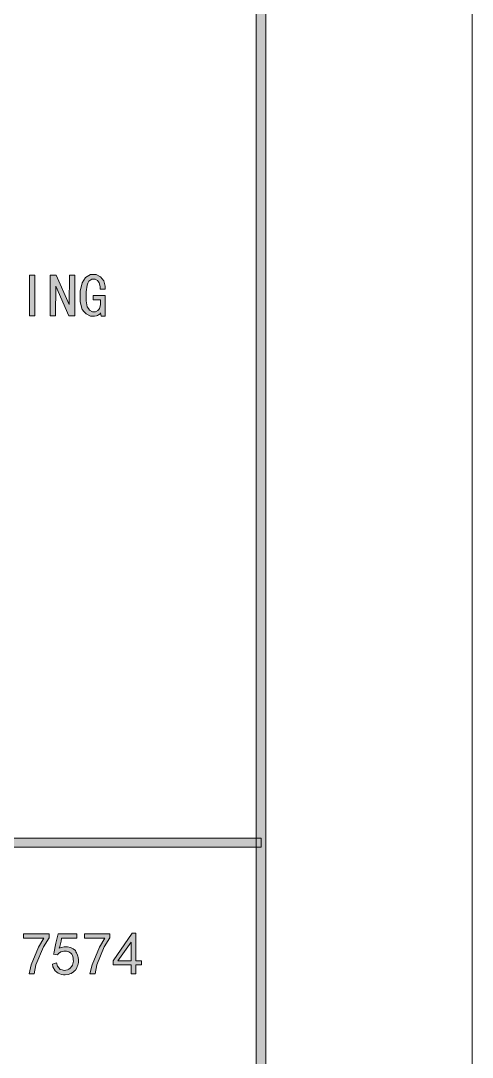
# Model space of a CAD drawing. Header units: millimetres. Extents: x 568 to 3948041, y -25191 to 63890.
# Drawn here: x 3944835 to 3948041, y 49195 to 56549 of the extents above; entities that cross this region are included whole.
import ezdxf

# ---------------------------------------------------------------- set-up
doc = ezdxf.new("R2010")
doc.units = ezdxf.units.MM

msp = doc.modelspace()

# ---------------------------------------------------------------- hatches: boundary and pattern name
h = msp.add_hatch(color=0)
h.dxf.hatch_style = 2
h.paths.add_polyline_path([(3946576, -23726.4), (3946506.1, -23656.5), (3946506.1, 62354.9), (3946576, 62424.8)])
h = msp.add_hatch(color=0)
h.dxf.hatch_style = 2
h.paths.add_polyline_path([(3944935.7, 54455), (3944896.9, 54455), (3944896.9, 54743.7), (3944935.7, 54743.7)])
h = msp.add_hatch(color=0)
h.dxf.hatch_style = 2
h.paths.add_polyline_path([(3945219, 54455), (3945177.3, 54455), (3945083.8, 54664.7), (3945082.3, 54455), (3945043.5, 54455), (3945043.5, 54743.7), (3945086.1, 54743.7), (3945178.8, 54534.8), (3945180.3, 54743.7), (3945219, 54743.7)])
h = msp.add_hatch(color=0)
h.dxf.hatch_style = 2
h.paths.add_polyline_path([(3945435.6, 54452), (3945406.7, 54452), (3945401.4, 54475.5), (3945398.3, 54470.2), (3945387.7, 54461.8), (3945380.9, 54458.8), (3945373.3, 54455), (3945358.1, 54452), (3945349, 54452), (3945331.5, 54452), (3945299.6, 54468.7), (3945285.9, 54484.6), (3945272.2, 54501.3), (3945257.8, 54553.8), (3945257.8, 54590.2), (3945257.8, 54629.7), (3945270.7, 54689), (3945283.6, 54708.7), (3945295.8, 54727.7), (3945330.7, 54747.5), (3945352.8, 54747.5), (3945371.7, 54747.5), (3945402.1, 54733.1), (3945413.5, 54718.6), (3945424.2, 54704.2), (3945435.6, 54667), (3945435.6, 54644.2), (3945398.3, 54644.2), (3945398.3, 54662.4), (3945392.3, 54689), (3945386.2, 54697.4), (3945380.9, 54706.5), (3945363.4, 54715.6), (3945352.8, 54715.6), (3945339.1, 54715.6), (3945318.6, 54701.2), (3945312.5, 54687.5), (3945305.6, 54673.8), (3945298.8, 54626.7), (3945298.8, 54594), (3945298.8, 54562.1), (3945307.2, 54519.6), (3945315.5, 54507.4), (3945323.9, 54496), (3945343.6, 54483.9), (3945354.3, 54483.9), (3945365.7, 54483.9), (3945382.4, 54492.2), (3945389.2, 54499.8), (3945395.3, 54508.2), (3945401.4, 54533.2), (3945401.4, 54550), (3945401.4, 54568.2), (3945349, 54568.2), (3945349, 54600.1), (3945435.6, 54600.1)])
h = msp.add_hatch(color=0)
h.dxf.hatch_style = 2
h.paths.add_polyline_path([(3946541, 50750.4), (3946541, 50685.9), (3939036.2, 50685.9), (3939036.2, 50750.4)])
h = msp.add_hatch(color=0)
h.dxf.hatch_style = 2
h.paths.add_polyline_path([(3944893.9, 49785.6), (3944909.1, 49849.4), (3944962.2, 49977), (3945000.2, 50040.8), (3944855.1, 50040.8), (3944855.1, 50071.2), (3945035.9, 50071.2), (3945035.9, 50042.4), (3944995.7, 49977.8), (3944943.2, 49849.4), (3944931.1, 49785.6)])
h = msp.add_hatch(color=0)
h.dxf.hatch_style = 2
h.paths.add_polyline_path([(3945089.9, 49864.6), (3945095.2, 49841.8), (3945115.7, 49816.7), (3945130.1, 49814.4), (3945144.6, 49811.4), (3945167.4, 49814.4), (3945176.5, 49820.5), (3945185.6, 49825.8), (3945197.8, 49840.3), (3945201.6, 49848.6), (3945205.4, 49857.7), (3945209.2, 49877.5), (3945208.4, 49888.9), (3945208.4, 49899.5), (3945202.3, 49917.8), (3945197, 49925.4), (3945191.7, 49933), (3945177.3, 49943.6), (3945168.9, 49945.9), (3945160.5, 49948.1), (3945141.5, 49948.1), (3945130.9, 49945.9), (3945120.3, 49943.6), (3945102.8, 49931.4), (3945096.7, 49922.3), (3945067.8, 49925.4), (3945069.4, 49930.7), (3945085.3, 50003.6), (3945099.8, 50071.2), (3945233.5, 50071.2), (3945233.5, 50040.8), (3945124.8, 50040.8), (3945121, 50018), (3945112.7, 49981.6), (3945108.1, 49967.9), (3945121, 49974), (3945144.6, 49979.3), (3945155.2, 49979.3), (3945166.6, 49978.5), (3945187.9, 49973.2), (3945197.8, 49968.7), (3945207.6, 49964.1), (3945222.8, 49951.2), (3945227.4, 49943.6), (3945232, 49935.2), (3945238.8, 49919.3), (3945241.1, 49911.7), (3945242.6, 49903.3), (3945244.9, 49885.8), (3945244.1, 49876.7), (3945244.1, 49867.6), (3945240.3, 49848.6), (3945236.5, 49838.7), (3945233.5, 49828.9), (3945222.8, 49812.9), (3945216, 49806.8), (3945209.2, 49800), (3945193.2, 49790.1), (3945183.3, 49786.3), (3945173.5, 49782.5), (3945151.4, 49779.5), (3945138.5, 49780.2), (3945125.6, 49781), (3945102, 49790.9), (3945090.6, 49799.2), (3945079.2, 49807.6), (3945063.3, 49836.5), (3945059.5, 49856.2)])
h = msp.add_hatch(color=0)
h.dxf.hatch_style = 2
h.paths.add_polyline_path([(3945326.2, 49785.6), (3945341.4, 49849.4), (3945394.5, 49977), (3945432.5, 50040.8), (3945287.4, 50040.8), (3945287.4, 50071.2), (3945468.2, 50071.2), (3945468.2, 50042.4), (3945428, 49977.8), (3945375.5, 49849.4), (3945363.4, 49785.6)])
h = msp.add_hatch(color=0)
h.paths.add_polyline_path([(3945620.2, 49849.4), (3945490.3, 49849.4), (3945490.3, 49878.3), (3945627, 50075.8), (3945652.1, 50075.8), (3945652.1, 49878.3), (3945692.4, 49878.3), (3945692.4, 49849.4), (3945652.1, 49849.4), (3945652.1, 49785.6), (3945620.2, 49785.6)])
h.paths.add_polyline_path([(3945620.2, 49878.3), (3945620.2, 50012), (3945525.2, 49878.3)])

# ---------------------------------------------------------------- linework, layer by layer
at = {"color": 0, "lineweight": 0}
for points in [[(3821917.5, -25191.2), (3821917.5, 63889.6), (3948040.8, 63889.6), (3948040.8, -25191.2)], [(3946576, -23726.4), (3946506.1, -23656.5), (3946506.1, 62354.9), (3946576, 62424.8)], [(3944935.7, 54455), (3944896.9, 54455), (3944896.9, 54743.7), (3944935.7, 54743.7)], [(3945219, 54455), (3945177.3, 54455), (3945083.8, 54664.7), (3945082.3, 54455), (3945043.5, 54455), (3945043.5, 54743.7), (3945086.1, 54743.7), (3945178.8, 54534.8), (3945180.3, 54743.7), (3945219, 54743.7)], [(3945435.6, 54452), (3945406.7, 54452), (3945401.4, 54475.5), (3945398.3, 54470.2), (3945387.7, 54461.8), (3945380.9, 54458.8), (3945373.3, 54455), (3945358.1, 54452), (3945349, 54452), (3945331.5, 54452), (3945299.6, 54468.7), (3945285.9, 54484.6), (3945272.2, 54501.3), (3945257.8, 54553.8), (3945257.8, 54590.2), (3945257.8, 54629.7), (3945270.7, 54689), (3945283.6, 54708.7), (3945295.8, 54727.7), (3945330.7, 54747.5), (3945352.8, 54747.5), (3945371.7, 54747.5), (3945402.1, 54733.1), (3945413.5, 54718.6), (3945424.2, 54704.2), (3945435.6, 54667), (3945435.6, 54644.2), (3945398.3, 54644.2), (3945398.3, 54662.4), (3945392.3, 54689), (3945386.2, 54697.4), (3945380.9, 54706.5), (3945363.4, 54715.6), (3945352.8, 54715.6), (3945339.1, 54715.6), (3945318.6, 54701.2), (3945312.5, 54687.5), (3945305.6, 54673.8), (3945298.8, 54626.7), (3945298.8, 54594), (3945298.8, 54562.1), (3945307.2, 54519.6), (3945315.5, 54507.4), (3945323.9, 54496), (3945343.6, 54483.9), (3945354.3, 54483.9), (3945365.7, 54483.9), (3945382.4, 54492.2), (3945389.2, 54499.8), (3945395.3, 54508.2), (3945401.4, 54533.2), (3945401.4, 54550), (3945401.4, 54568.2), (3945349, 54568.2), (3945349, 54600.1), (3945435.6, 54600.1)], [(3946541, 50750.4), (3946541, 50685.9), (3939036.2, 50685.9), (3939036.2, 50750.4)], [(3944893.9, 49785.6), (3944909.1, 49849.4), (3944962.2, 49977), (3945000.2, 50040.8), (3944855.1, 50040.8), (3944855.1, 50071.2), (3945035.9, 50071.2), (3945035.9, 50042.4), (3944995.7, 49977.8), (3944943.2, 49849.4), (3944931.1, 49785.6)], [(3945089.9, 49864.6), (3945095.2, 49841.8), (3945115.7, 49816.7), (3945130.1, 49814.4), (3945144.6, 49811.4), (3945167.4, 49814.4), (3945176.5, 49820.5), (3945185.6, 49825.8), (3945197.8, 49840.3), (3945201.6, 49848.6), (3945205.4, 49857.7), (3945209.2, 49877.5), (3945208.4, 49888.9), (3945208.4, 49899.5), (3945202.3, 49917.8), (3945197, 49925.4), (3945191.7, 49933), (3945177.3, 49943.6), (3945168.9, 49945.9), (3945160.5, 49948.1), (3945141.5, 49948.1), (3945130.9, 49945.9), (3945120.3, 49943.6), (3945102.8, 49931.4), (3945096.7, 49922.3), (3945067.8, 49925.4), (3945069.4, 49930.7), (3945085.3, 50003.6), (3945099.8, 50071.2), (3945233.5, 50071.2), (3945233.5, 50040.8), (3945124.8, 50040.8), (3945121, 50018), (3945112.7, 49981.6), (3945108.1, 49967.9), (3945121, 49974), (3945144.6, 49979.3), (3945155.2, 49979.3), (3945166.6, 49978.5), (3945187.9, 49973.2), (3945197.8, 49968.7), (3945207.6, 49964.1), (3945222.8, 49951.2), (3945227.4, 49943.6), (3945232, 49935.2), (3945238.8, 49919.3), (3945241.1, 49911.7), (3945242.6, 49903.3), (3945244.9, 49885.8), (3945244.1, 49876.7), (3945244.1, 49867.6), (3945240.3, 49848.6), (3945236.5, 49838.7), (3945233.5, 49828.9), (3945222.8, 49812.9), (3945216, 49806.8), (3945209.2, 49800), (3945193.2, 49790.1), (3945183.3, 49786.3), (3945173.5, 49782.5), (3945151.4, 49779.5), (3945138.5, 49780.2), (3945125.6, 49781), (3945102, 49790.9), (3945090.6, 49799.2), (3945079.2, 49807.6), (3945063.3, 49836.5), (3945059.5, 49856.2)], [(3945326.2, 49785.6), (3945341.4, 49849.4), (3945394.5, 49977), (3945432.5, 50040.8), (3945287.4, 50040.8), (3945287.4, 50071.2), (3945468.2, 50071.2), (3945468.2, 50042.4), (3945428, 49977.8), (3945375.5, 49849.4), (3945363.4, 49785.6)], [(3945620.2, 49849.4), (3945490.3, 49849.4), (3945490.3, 49878.3), (3945627, 50075.8), (3945652.1, 50075.8), (3945652.1, 49878.3), (3945692.4, 49878.3), (3945692.4, 49849.4), (3945652.1, 49849.4), (3945652.1, 49785.6), (3945620.2, 49785.6)], [(3945620.2, 49878.3), (3945620.2, 50012), (3945525.2, 49878.3)]]:
    msp.add_lwpolyline(points, close=True, dxfattribs=at)

doc.saveas('drawing.dxf')
